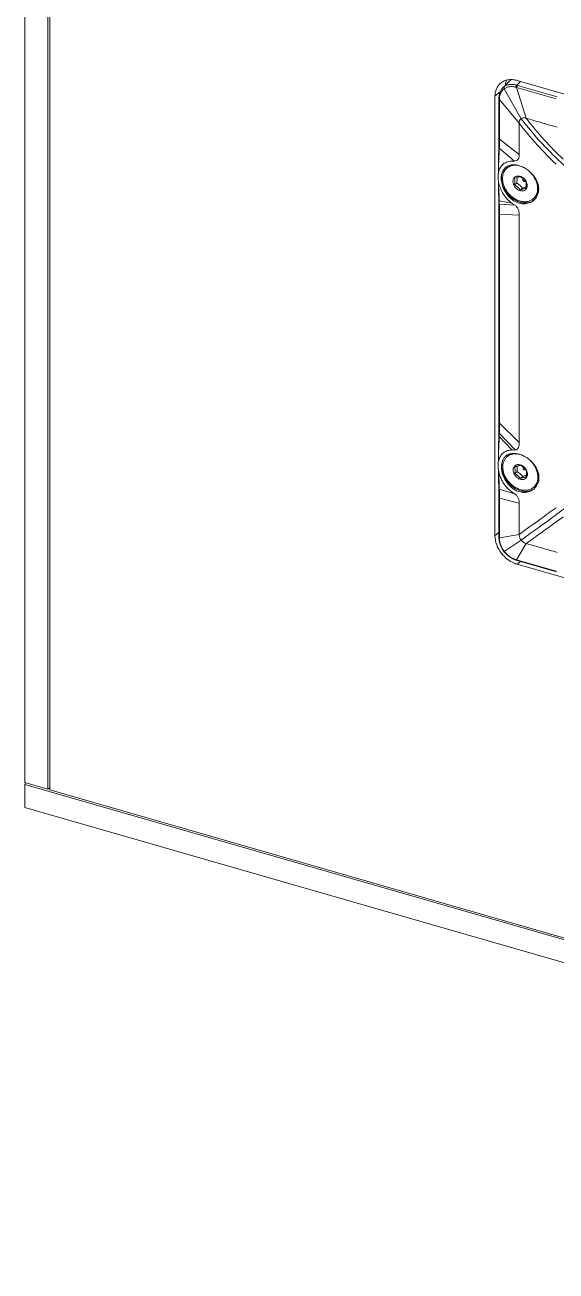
# Model space of a CAD drawing. Header units: millimetres. Extents: x 0 to 3564, y 0 to 2520.
# Drawn here: x 2317.6 to 2447.8, y 1577.5 to 1883.1 of the extents above; entities that cross this region are included whole.
import ezdxf

# ---------------------------------------------------------------- set-up
doc = ezdxf.new("R2010")
doc.units = ezdxf.units.MM
doc.layers.get('0').update_dxf_attribs({"lineweight": 13})

msp = doc.modelspace()

# ---------------------------------------------------------------- linework, layer by layer
for p, q in [((2317.61, 2121.64), (2317.61, 1697.29)), ((2323.24, 2120.01), (2323.24, 1695.66)), ((2323.67, 2119.89), (2323.67, 1695.54)), ((2436.7, 1869.7), (2434.7, 1867.66)), ((2435.07, 1867.98), (2434.7, 1867.67)), ((2437.91, 1867.85), (2438.09, 1867.8)), ((2438.09, 1867.8), (2440.43, 1860.25)), ((2438.09, 1867.8), (2447.79, 1865)), ((2438.14, 1868.36), (2439.07, 1869.25)), ((2438.31, 1868.31), (2438.14, 1868.36)), ((2591.05, 1825.38), (2438.21, 1869.5)), ((2438.31, 1868.31), (2448.01, 1865.51)), ((2432.79, 1865.64), (2434.12, 1866.79)), ((2432.79, 1865.64), (2432.79, 1757.84)), ((2433.74, 1865.16), (2433.74, 1864.98)), ((2433.74, 1864.98), (2433.74, 1855.28)), ((2433.88, 1864.8), (2433.88, 1864.99)), ((2438.7, 1859.02), (2433.88, 1864.8)), ((2433.88, 1864.8), (2433.88, 1855.11)), ((2439.2, 1860.1), (2435.08, 1867.48)), ((2433.85, 1852.94), (2437.58, 1849.72)), ((2433.88, 1855.11), (2438.71, 1851.38)), ((2433.62, 1847.06), (2433.6, 1846.63)), ((2433.63, 1847.23), (2433.62, 1847.06)), ((2433.63, 1847.08), (2433.62, 1846.63)), ((2433.63, 1847.34), (2433.63, 1847.23)), ((2433.64, 1844.84), (2433.65, 1844.51)), ((2438.13, 1844.34), (2437.58, 1843.87)), ((2438.99, 1842.65), (2439.53, 1843.12)), ((2433.72, 1840.15), (2433.73, 1839.46)), ((2433.83, 1840.16), (2433.83, 1839.99)), ((2433.83, 1840.16), (2433.83, 1839.99)), ((2433.74, 1837.69), (2433.74, 1785.62)), ((2433.83, 1839.99), (2433.84, 1839.72)), ((2433.83, 1839.99), (2433.84, 1839.72)), ((2433.83, 1839.99), (2436.93, 1839.41)), ((2433.85, 1839.36), (2433.85, 1839.19)), ((2433.85, 1839.19), (2437.71, 1838.9)), ((2433.88, 1837.47), (2433.88, 1836.89)), ((2433.88, 1836.72), (2433.88, 1785.45)), ((2438.69, 1836.46), (2433.88, 1836.72)), ((2438.69, 1836.46), (2438.69, 1780.73)), ((2438.69, 1780.73), (2433.88, 1785.45)), ((2433.73, 1783.03), (2433.72, 1782.32)), ((2433.73, 1783.77), (2433.73, 1783.03)), ((2433.83, 1782.17), (2433.84, 1782.44)), ((2433.83, 1782.17), (2436.93, 1778.87)), ((2433.84, 1782.44), (2433.85, 1782.71)), ((2433.85, 1782.97), (2437.71, 1778.87)), ((2433.62, 1776.55), (2433.63, 1776.87)), ((2433.62, 1776.17), (2433.63, 1776.63)), ((2433.63, 1776.76), (2433.63, 1776.87)), ((2438.19, 1773.56), (2437.64, 1773.09)), ((2440.45, 1773.9), (2440.25, 1774.15)), ((2439.05, 1771.87), (2439.59, 1772.34)), ((2433.74, 1767.23), (2433.74, 1767.24)), ((2433.74, 1767.24), (2433.74, 1757.53)), ((2433.85, 1769.22), (2433.84, 1769.39)), ((2433.85, 1769.22), (2433.85, 1769.39)), ((2433.85, 1769.22), (2437.58, 1768.14)), ((2433.88, 1767.06), (2433.88, 1767.24)), ((2433.88, 1767.06), (2438.71, 1765.8)), ((2433.88, 1757.36), (2433.88, 1767.06)), ((2432.79, 1757.84), (2433.74, 1758.66)), ((2438.7, 1758.16), (2433.88, 1757.36)), ((2433.88, 1757.36), (2433.88, 1757.3)), ((2433.88, 1757.3), (2433.88, 1757.24)), ((2433.88, 1757.24), (2433.88, 1757.18)), ((2439.2, 1756.79), (2435.08, 1754.01)), ((2438.09, 1751.93), (2440.43, 1755.93)), ((2437.91, 1751.99), (2438.04, 1751.95)), ((2438.04, 1751.95), (2438.09, 1751.93)), ((2438.09, 1751.93), (2447.79, 1749.14)), ((2438.1, 1751.87), (2438.09, 1751.93)), ((2438.19, 1751.78), (2447.89, 1748.98)), ((2438.21, 1750.85), (2439.01, 1751.54)), ((2438.21, 1750.85), (2591.05, 1706.73)), ((2323.24, 1695.66), (2317.61, 1697.29)), ((2317.71, 1697.26), (2317.61, 1696.85)), ((2317.61, 1696.85), (2711.65, 1583.1)), ((2317.61, 1691.22), (2317.61, 1696.85)), ((2323.24, 1695.66), (2323.67, 1696.04)), ((2705.59, 1585.29), (2323.67, 1695.54)), ((2317.61, 1691.22), (2711.65, 1577.47))]:
    msp.add_line(p, q)
for points in [[(2434.7, 1867.67), (2434.4, 1867.32), (2434, 1866.58), (2433.78, 1865.73), (2433.74, 1865.16)], [(2433.73, 1853.1), (2433.69, 1850.37), (2433.65, 1848.24), (2433.63, 1847.23)], [(2433.74, 1855.28), (2433.74, 1854.74), (2433.73, 1853.8), (2433.73, 1853.1)], [(2433.65, 1844.51), (2433.69, 1842.57), (2433.72, 1840.15)], [(2433.73, 1839.46), (2433.73, 1838.73), (2433.74, 1837.69)], [(2433.74, 1785.62), (2433.74, 1784.82), (2433.73, 1783.77)], [(2433.72, 1782.32), (2433.68, 1779.78), (2433.64, 1777.72), (2433.63, 1776.76)], [(2433.65, 1773.95), (2433.69, 1771.97), (2433.73, 1769.39)], [(2433.73, 1769.39), (2433.73, 1768.71), (2433.74, 1767.77), (2433.74, 1767.23)], [(2433.74, 1757.53), (2433.74, 1757.48), (2433.74, 1757.35)], [(2433.74, 1757.35), (2433.79, 1756.68), (2434.06, 1755.64), (2434.54, 1754.62), (2435, 1753.96)], [(2435, 1753.96), (2435.52, 1753.37), (2436.39, 1752.63), (2437.35, 1752.08), (2438.01, 1751.83)], [(2438.01, 1751.83), (2438.13, 1751.8), (2438.19, 1751.78)]]:
    msp.add_lwpolyline(points)
for centre, radius, start, end in [((2436.7, 1864.95), 4.77, 88.6789, 92.039), ((2437.9, 1864.91), 4.02, 176.7537, 178.9416), ((2436.6, 1865.34), 2.63, 125.4237, 128.4207), ((2387.71, 1854.34), 46.16, 358.2577, 358.4538), ((2437.03, 1846.2), 2.56, 123.0708, 130.8965), ((2437.52, 1845.88), 2.8, 128.8705, 130.8938), ((2436.79, 1842.38), 6.57, 43.7985, 47.295), ((2499.76, 1846.52), 66.14, 181.4705, 182.3048), ((2440.36, 1842.6), 2.8, 310.8941, 312.9155), ((2440.03, 1842.73), 3.44, 310.905, 315.8803), ((2329.72, 1836.56), 104.16, 1.5406, 1.74), ((2365.38, 1837.45), 68.5, 0.0169, 1.4581), ((2440.39, 1844.64), 5.18, 252.6135, 253.8952), ((2472.21, 1836.93), 38.33, 180.063, 180.3233), ((2379.14, 1784.38), 54.73, 358.527, 358.6959), ((2357.15, 1784.85), 76.73, 358.3965, 358.5947), ((2437.09, 1775.42), 2.56, 123.0713, 130.8965), ((2437.58, 1775.1), 2.8, 128.8705, 130.8938), ((2436.85, 1771.6), 6.57, 43.8011, 47.285), ((2439.46, 1775.04), 5.91, 176.2268, 180.5999), ((2438.11, 1772.68), 2.7, 37.8097, 46.2442), ((2441.33, 1775.47), 7.04, 217.8153, 220.2492), ((2441.18, 1775.34), 6.61, 217.8255, 219.8656), ((2374.55, 1767.5), 59.33, 0.2591, 1.6663), ((2331.13, 1767.19), 102.75, 0.0245, 0.3211), ((1961.81, 2425.49), 820.22, 306.16921, 306.33201), ((2440.04, 1757.13), 6.54, 248.7544, 250.3437), ((2439.94, 1756.84), 6.23, 250.3275, 253.877)]:
    msp.add_arc(centre, radius, start, end)
for points, knots in [([(2434.11, 1868.81), (2433.68, 1868.44), (2432.98, 1867.44), (2432.79, 1866.25), (2432.79, 1865.64)], [0, 0, 0, 0, 0.479942, 1, 1, 1, 1]), ([(2436.53, 1869.72), (2436.08, 1869.7), (2435.21, 1869.54), (2434.43, 1869.09), (2434.11, 1868.81)], [0, 0, 0, 0, 0.51264, 1, 1, 1, 1]), ([(2435.08, 1867.48), (2435.05, 1867.52), (2435.02, 1867.62), (2434.98, 1867.79), (2435.02, 1867.93), (2435.07, 1867.98)], [0, 0, 0, 0, 0.286701, 0.562618, 1, 1, 1, 1]), ([(2435.07, 1867.98), (2435.28, 1868.13), (2435.73, 1868.37), (2436.49, 1868.55), (2437.31, 1868.55), (2437.86, 1868.44), (2438.14, 1868.36)], [0, 0, 0, 0, 0.23367, 0.475706, 0.730535, 1, 1, 1, 1]), ([(2437.91, 1867.85), (2437.65, 1867.92), (2437.14, 1868.02), (2436.39, 1868), (2435.68, 1867.83), (2435.27, 1867.61), (2435.08, 1867.48)], [0, 0, 0, 0, 0.269359, 0.524247, 0.766281, 1, 1, 1, 1]), ([(2435.6, 1869.53), (2435.56, 1869.43), (2435.42, 1869.04), (2435.34, 1868.63), (2435.31, 1868.32)], [0, 0, 0, 0, 0.244062, 1, 1, 1, 1]), ([(2438.21, 1869.5), (2438.09, 1869.53), (2437.64, 1869.65), (2437.16, 1869.71), (2436.81, 1869.72)], [0, 0, 0, 0, 0.256592, 1, 1, 1, 1]), ([(2438.14, 1868.36), (2438.11, 1868.33), (2438.05, 1868.26), (2437.96, 1868.1), (2437.92, 1867.95), (2437.91, 1867.85)], [0, 0, 0, 0, 0.20802, 0.462096, 1, 1, 1, 1]), ([(2438.31, 1868.31), (2438.28, 1868.28), (2438.23, 1868.21), (2438.14, 1868.05), (2438.1, 1867.9), (2438.09, 1867.8)], [0, 0, 0, 0, 0.207097, 0.460812, 1, 1, 1, 1]), ([(2433.74, 1865.16), (2433.74, 1865.15), (2433.74, 1865.11), (2433.77, 1865.07), (2433.79, 1865.05)], [0, 0, 0, 0, 0.232022, 1, 1, 1, 1]), ([(2433.74, 1864.98), (2433.74, 1864.97), (2433.74, 1864.94), (2433.75, 1864.91), (2433.77, 1864.89)], [0, 0, 0, 0, 0.238397, 1, 1, 1, 1]), ([(2433.77, 1864.89), (2433.77, 1864.88), (2433.8, 1864.85), (2433.84, 1864.82), (2433.88, 1864.8)], [0, 0, 0, 0, 0.229844, 1, 1, 1, 1]), ([(2433.79, 1865.05), (2433.79, 1865.05), (2433.82, 1865.02), (2433.85, 1865), (2433.88, 1864.99)], [0, 0, 0, 0, 0.235427, 1, 1, 1, 1]), ([(2434.97, 1867.4), (2434.81, 1867.27), (2434.51, 1866.97), (2434.06, 1866.24), (2433.91, 1865.58), (2433.89, 1865.14)], [0, 0, 0, 0, 0.239006, 0.482876, 1, 1, 1, 1]), ([(2438.7, 1859.02), (2438.7, 1859.13), (2438.72, 1859.35), (2438.84, 1859.74), (2439.05, 1859.98), (2439.2, 1860.1)], [0, 0, 0, 0, 0.267948, 0.521896, 1, 1, 1, 1]), ([(2447.76, 1848.95), (2446.15, 1850.49), (2443.01, 1853.74), (2440.11, 1857.21), (2438.7, 1859.02)], [0, 0, 0, 0, 0.491084, 1, 1, 1, 1]), ([(2438.71, 1851.38), (2438.71, 1852.02), (2438.72, 1853.29), (2438.72, 1855.2), (2438.71, 1857.11), (2438.7, 1858.39), (2438.7, 1859.02)], [0, 0, 0, 0, 0.249397, 0.499091, 0.74958, 1, 1, 1, 1]), ([(2440.43, 1860.25), (2440.32, 1860.28), (2440.1, 1860.33), (2439.67, 1860.32), (2439.37, 1860.21), (2439.2, 1860.1)], [0, 0, 0, 0, 0.271127, 0.526979, 1, 1, 1, 1]), ([(2439.2, 1860.1), (2439.63, 1859.55), (2441.33, 1857.41), (2443.13, 1855.34), (2444.52, 1853.85)], [0, 0, 0, 0, 0.252349, 1, 1, 1, 1]), ([(2440.43, 1860.25), (2441.84, 1858.44), (2444.74, 1854.97), (2447.89, 1851.72), (2449.49, 1850.19)], [0, 0, 0, 0, 0.508915, 1, 1, 1, 1]), ([(2440.43, 1860.25), (2441.07, 1860.07), (2442.34, 1859.69), (2443.93, 1859.22), (2445.2, 1858.85), (2446.48, 1858.49), (2447.44, 1858.22), (2448.07, 1858.04)], [0, 0, 0, 0, 0.250147, 0.500321, 0.625322, 0.750213, 1, 1, 1, 1]), ([(2433.85, 1852.94), (2433.84, 1852.47), (2433.8, 1851.53), (2433.74, 1850.13), (2433.67, 1848.74), (2433.64, 1847.81), (2433.63, 1847.34)], [0, 0, 0, 0, 0.251866, 0.502482, 0.751229, 1, 1, 1, 1]), ([(2433.73, 1853.1), (2433.73, 1853.07), (2433.76, 1853), (2433.82, 1852.96), (2433.85, 1852.94)], [0, 0, 0, 0, 0.44514, 1, 1, 1, 1]), ([(2433.88, 1855.11), (2433.84, 1855.13), (2433.78, 1855.17), (2433.74, 1855.25), (2433.74, 1855.28)], [0, 0, 0, 0, 0.566158, 1, 1, 1, 1]), ([(2433.88, 1855.11), (2433.88, 1854.94), (2433.88, 1854.27), (2433.87, 1853.6), (2433.86, 1853.1)], [0, 0, 0, 0, 0.250408, 1, 1, 1, 1]), ([(2444.52, 1853.85), (2444.97, 1853.36), (2446.76, 1851.48), (2448.62, 1849.69), (2450.06, 1848.4)], [0, 0, 0, 0, 0.255441, 1, 1, 1, 1]), ([(2437.58, 1849.72), (2437.35, 1849.72), (2436.89, 1849.72), (2436.23, 1849.67), (2435.62, 1849.49), (2435.07, 1849.2), (2434.6, 1848.82), (2434.21, 1848.35), (2433.9, 1847.8), (2433.76, 1847.39), (2433.71, 1847.17)], [0, 0, 0, 0, 0.137234, 0.2684, 0.392069, 0.511041, 0.628281, 0.74691, 0.869989, 1, 1, 1, 1]), ([(2437.58, 1849.72), (2437.76, 1849.72), (2438.13, 1849.82), (2438.47, 1850.15), (2438.62, 1850.48), (2438.71, 1850.87), (2438.71, 1851.17), (2438.71, 1851.38)], [0, 0, 0, 0, 0.241641, 0.476969, 0.600149, 0.729195, 1, 1, 1, 1]), ([(2433.58, 1846.4), (2433.57, 1846.28), (2433.53, 1845.76), (2433.57, 1845.23), (2433.63, 1844.84)], [0, 0, 0, 0, 0.240078, 1, 1, 1, 1]), ([(2433.71, 1847.17), (2433.69, 1847.11), (2433.64, 1846.86), (2433.6, 1846.6), (2433.58, 1846.4)], [0, 0, 0, 0, 0.243972, 1, 1, 1, 1]), ([(2434.32, 1845.54), (2434.32, 1845.8), (2434.36, 1846.31), (2434.56, 1847.03), (2434.88, 1847.65), (2435.18, 1847.99), (2435.35, 1848.14)], [0, 0, 0, 0, 0.275076, 0.531112, 0.770516, 1, 1, 1, 1]), ([(2434.36, 1845.57), (2434.36, 1846.06), (2434.48, 1846.79), (2434.91, 1847.63), (2435.19, 1847.98), (2435.35, 1848.13)], [0, 0, 0, 0, 0.518194, 0.762177, 1, 1, 1, 1]), ([(2435.69, 1847.99), (2435.56, 1847.87), (2435.31, 1847.61), (2435.01, 1847.15), (2434.8, 1846.64), (2434.67, 1846.07), (2434.63, 1845.47), (2434.67, 1844.84), (2434.8, 1844.21), (2435.02, 1843.57), (2435.31, 1842.95), (2435.68, 1842.35), (2436.12, 1841.79), (2436.61, 1841.28), (2437.14, 1840.83), (2437.9, 1840.33), (2438.52, 1840.06), (2438.94, 1839.94)], [0, 0, 0, 0, 0.05183, 0.104458, 0.158586, 0.214743, 0.27325, 0.33421, 0.397528, 0.46294, 0.530041, 0.598325, 0.667217, 0.736111, 0.804398, 0.871501, 1, 1, 1, 1]), ([(2435.63, 1848.35), (2435.92, 1848.54), (2436.61, 1848.81), (2437.35, 1848.83), (2437.73, 1848.8)], [0, 0, 0, 0, 0.475679, 1, 1, 1, 1]), ([(2435.77, 1848.06), (2435.9, 1848.17), (2436.18, 1848.37), (2436.66, 1848.6), (2437.18, 1848.74), (2437.55, 1848.77), (2437.73, 1848.78)], [0, 0, 0, 0, 0.241798, 0.487111, 0.739051, 1, 1, 1, 1]), ([(2438.8, 1848.58), (2438.52, 1848.65), (2437.97, 1848.74), (2437.28, 1848.7), (2436.76, 1848.58), (2436.4, 1848.45), (2436.07, 1848.27), (2435.86, 1848.13), (2435.77, 1848.05)], [0, 0, 0, 0, 0.269323, 0.52351, 0.645844, 0.765553, 0.883334, 1, 1, 1, 1]), ([(2437.73, 1848.8), (2437.83, 1848.79), (2438.25, 1848.73), (2438.67, 1848.63), (2438.97, 1848.52)], [0, 0, 0, 0, 0.240695, 1, 1, 1, 1]), ([(2438.97, 1848.52), (2439.33, 1848.4), (2440.03, 1848.09), (2441.33, 1847.24), (2442.16, 1846.37), (2442.59, 1845.72)], [0, 0, 0, 0, 0.241954, 0.493909, 1, 1, 1, 1]), ([(2442.27, 1840.55), (2442.36, 1840.63), (2442.53, 1840.82), (2442.75, 1841.13), (2442.94, 1841.47), (2443.13, 1841.97), (2443.26, 1842.66), (2443.24, 1843.53), (2443.04, 1844.43), (2442.57, 1845.63), (2441.99, 1846.45), (2441.53, 1846.92)], [0, 0, 0, 0, 0.053073, 0.106664, 0.161149, 0.21685, 0.332663, 0.455429, 0.585063, 0.720474, 1, 1, 1, 1]), ([(2433.63, 1844.84), (2433.64, 1844.76), (2433.7, 1844.43), (2433.78, 1844.11), (2433.85, 1843.87)], [0, 0, 0, 0, 0.246008, 1, 1, 1, 1]), ([(2433.67, 1843.86), (2433.7, 1843.24), (2433.76, 1842.01), (2433.81, 1840.77), (2433.83, 1840.16)], [0, 0, 0, 0, 0.502517, 1, 1, 1, 1]), ([(2433.85, 1843.87), (2433.97, 1843.43), (2434.3, 1842.56), (2434.99, 1841.35), (2435.86, 1840.28), (2436.56, 1839.67), (2436.93, 1839.41)], [0, 0, 0, 0, 0.248406, 0.501467, 0.753404, 1, 1, 1, 1]), ([(2442.29, 1840.12), (2441.96, 1839.84), (2441.18, 1839.39), (2439.82, 1839.18), (2438.39, 1839.45), (2437.05, 1840.17), (2435.91, 1841.25), (2435.03, 1842.58), (2434.47, 1844.04), (2434.32, 1845.05), (2434.32, 1845.54)], [0, 0, 0, 0, 0.110023, 0.22398, 0.34442, 0.472246, 0.606119, 0.742404, 0.875682, 1, 1, 1, 1]), ([(2438.84, 1839.69), (2438.23, 1839.88), (2437.03, 1840.51), (2435.6, 1841.92), (2434.63, 1843.66), (2434.36, 1844.95), (2434.36, 1845.57)], [0, 0, 0, 0, 0.247006, 0.506498, 0.762373, 1, 1, 1, 1]), ([(2438.94, 1845.99), (2438.83, 1846.03), (2438.61, 1846.07), (2438.27, 1846.07), (2437.96, 1845.99), (2437.69, 1845.85), (2437.47, 1845.64), (2437.3, 1845.38), (2437.2, 1845.07), (2437.18, 1844.86), (2437.18, 1844.74)], [0, 0, 0, 0, 0.136999, 0.266428, 0.389247, 0.50766, 0.62481, 0.744133, 0.86857, 1, 1, 1, 1]), ([(2437.18, 1844.74), (2437.18, 1844.5), (2437.26, 1844.13), (2437.47, 1843.67), (2437.69, 1843.35), (2437.96, 1843.05), (2438.35, 1842.72), (2438.7, 1842.55), (2438.94, 1842.48)], [0, 0, 0, 0, 0.237649, 0.364578, 0.494405, 0.625031, 0.754273, 1, 1, 1, 1]), ([(2438.99, 1845.9), (2438.89, 1845.88), (2438.68, 1845.85), (2438.34, 1845.76), (2437.97, 1845.64), (2437.71, 1845.54), (2437.58, 1845.49)], [0, 0, 0, 0, 0.204428, 0.440769, 0.709115, 1, 1, 1, 1]), ([(2437.65, 1844.74), (2437.65, 1844.88), (2437.64, 1845.13), (2437.6, 1845.38), (2437.58, 1845.49)], [0, 0, 0, 0, 0.522764, 1, 1, 1, 1]), ([(2437.58, 1843.87), (2437.59, 1843.94), (2437.63, 1844.23), (2437.65, 1844.53), (2437.65, 1844.74)], [0, 0, 0, 0, 0.258902, 1, 1, 1, 1]), ([(2437.58, 1843.87), (2437.72, 1843.79), (2437.98, 1843.62), (2438.36, 1843.33), (2438.69, 1843.01), (2438.89, 1842.77), (2438.99, 1842.65)], [0, 0, 0, 0, 0.253794, 0.507257, 0.756779, 1, 1, 1, 1]), ([(2438.13, 1844.34), (2438.14, 1844.42), (2438.18, 1844.71), (2438.2, 1845), (2438.2, 1845.22)], [0, 0, 0, 0, 0.258895, 1, 1, 1, 1]), ([(2439.53, 1843.12), (2439.44, 1843.24), (2439.24, 1843.48), (2438.91, 1843.8), (2438.53, 1844.09), (2438.26, 1844.26), (2438.13, 1844.34)], [0, 0, 0, 0, 0.243221, 0.492743, 0.746206, 1, 1, 1, 1]), ([(2438.2, 1845.22), (2438.2, 1845.26), (2438.2, 1845.42), (2438.18, 1845.58), (2438.17, 1845.7)], [0, 0, 0, 0, 0.260939, 1, 1, 1, 1]), ([(2440.45, 1844.71), (2440.37, 1844.86), (2440.23, 1845.08), (2440, 1845.34), (2439.75, 1845.58), (2439.4, 1845.82), (2439.1, 1845.95), (2438.94, 1845.99)], [0, 0, 0, 0, 0.25442, 0.382873, 0.510825, 0.761319, 1, 1, 1, 1]), ([(2438.94, 1842.48), (2439.05, 1842.45), (2439.28, 1842.4), (2439.61, 1842.41), (2439.92, 1842.48), (2440.19, 1842.62), (2440.41, 1842.83), (2440.58, 1843.09), (2440.68, 1843.4), (2440.7, 1843.62), (2440.7, 1843.73)], [0, 0, 0, 0, 0.136999, 0.266428, 0.389247, 0.50766, 0.62481, 0.744133, 0.86857, 1, 1, 1, 1]), ([(2440.39, 1844.68), (2440.3, 1844.8), (2440.1, 1845.04), (2439.77, 1845.36), (2439.39, 1845.65), (2439.12, 1845.82), (2438.99, 1845.9)], [0, 0, 0, 0, 0.243221, 0.492743, 0.746206, 1, 1, 1, 1]), ([(2440.44, 1843.43), (2440.29, 1843.39), (2439.99, 1843.29), (2439.69, 1843.18), (2439.53, 1843.12)], [0, 0, 0, 0, 0.473379, 1, 1, 1, 1]), ([(2439.6, 1845.22), (2439.6, 1845.26), (2439.61, 1845.31), (2439.65, 1845.38), (2439.67, 1845.4), (2439.68, 1845.42)], [0, 0, 0, 0, 0.51828, 0.762133, 1, 1, 1, 1]), ([(2439.96, 1844.76), (2439.91, 1844.78), (2439.81, 1844.83), (2439.7, 1844.93), (2439.63, 1845.07), (2439.6, 1845.17), (2439.6, 1845.22)], [0, 0, 0, 0, 0.246106, 0.505616, 0.761983, 1, 1, 1, 1]), ([(2440.26, 1844.85), (2440.24, 1844.83), (2440.2, 1844.79), (2440.13, 1844.75), (2440.04, 1844.75), (2439.98, 1844.76), (2439.96, 1844.76)], [0, 0, 0, 0, 0.235089, 0.474254, 0.727492, 1, 1, 1, 1]), ([(2440.39, 1844.68), (2440.42, 1844.56), (2440.45, 1844.32), (2440.46, 1844.06), (2440.46, 1843.93)], [0, 0, 0, 0, 0.477241, 1, 1, 1, 1]), ([(2440.46, 1843.93), (2440.46, 1843.86), (2440.46, 1843.57), (2440.42, 1843.28), (2440.39, 1843.06)], [0, 0, 0, 0, 0.239408, 1, 1, 1, 1]), ([(2440.7, 1843.73), (2440.7, 1843.89), (2440.65, 1844.23), (2440.53, 1844.55), (2440.45, 1844.71)], [0, 0, 0, 0, 0.484404, 1, 1, 1, 1]), ([(2442.56, 1845.71), (2442.82, 1845.25), (2443.13, 1844.53), (2443.31, 1843.54), (2443.33, 1842.83), (2443.23, 1842.15), (2443.02, 1841.53), (2442.7, 1840.99), (2442.42, 1840.68), (2442.27, 1840.55)], [0, 0, 0, 0, 0.280162, 0.413358, 0.540717, 0.662147, 0.778227, 0.890222, 1, 1, 1, 1]), ([(2442.59, 1845.72), (2442.87, 1845.29), (2443.33, 1844.38), (2443.5, 1843.37), (2443.5, 1842.89)], [0, 0, 0, 0, 0.515644, 1, 1, 1, 1]), ([(2433.72, 1840.15), (2433.72, 1840.12), (2433.75, 1840.06), (2433.8, 1840.01), (2433.83, 1839.99)], [0, 0, 0, 0, 0.456768, 1, 1, 1, 1]), ([(2438.94, 1839.94), (2439.24, 1839.85), (2439.83, 1839.74), (2440.58, 1839.77), (2441.14, 1839.9), (2441.52, 1840.04), (2441.88, 1840.24), (2442.09, 1840.4), (2442.19, 1840.48)], [0, 0, 0, 0, 0.270674, 0.525062, 0.647129, 0.766407, 0.883714, 1, 1, 1, 1]), ([(2442.2, 1840.07), (2441.99, 1839.91), (2441.51, 1839.66), (2440.7, 1839.47), (2439.83, 1839.46), (2439.25, 1839.57), (2438.95, 1839.66)], [0, 0, 0, 0, 0.233266, 0.475151, 0.730225, 1, 1, 1, 1]), ([(2438.99, 1842.65), (2439.12, 1842.7), (2439.38, 1842.8), (2439.75, 1842.92), (2440.08, 1843), (2440.29, 1843.04), (2440.39, 1843.06)], [0, 0, 0, 0, 0.290885, 0.559231, 0.795572, 1, 1, 1, 1]), ([(2443.5, 1842.89), (2443.5, 1842.41), (2443.34, 1841.47), (2442.82, 1840.66), (2442.51, 1840.33)], [0, 0, 0, 0, 0.510078, 1, 1, 1, 1]), ([(2433.73, 1839.36), (2433.73, 1839.33), (2433.76, 1839.25), (2433.82, 1839.21), (2433.85, 1839.19)], [0, 0, 0, 0, 0.450482, 1, 1, 1, 1]), ([(2436.93, 1839.41), (2436.99, 1839.36), (2437.26, 1839.2), (2437.53, 1839.05), (2437.71, 1838.9)], [0, 0, 0, 0, 0.249275, 1, 1, 1, 1]), ([(2437.71, 1838.9), (2437.9, 1838.75), (2438.24, 1838.4), (2438.53, 1837.87), (2438.66, 1837.43), (2438.71, 1836.99), (2438.69, 1836.67), (2438.69, 1836.46)], [0, 0, 0, 0, 0.264583, 0.525547, 0.650095, 0.769743, 1, 1, 1, 1]), ([(2433.74, 1836.89), (2433.74, 1836.86), (2433.77, 1836.78), (2433.84, 1836.74), (2433.88, 1836.72)], [0, 0, 0, 0, 0.443142, 1, 1, 1, 1]), ([(2433.74, 1785.62), (2433.74, 1785.59), (2433.77, 1785.51), (2433.84, 1785.47), (2433.88, 1785.45)], [0, 0, 0, 0, 0.44312, 1, 1, 1, 1]), ([(2433.86, 1783.13), (2433.87, 1783.52), (2433.88, 1784.1), (2433.88, 1784.87), (2433.88, 1785.25), (2433.88, 1785.45)], [0, 0, 0, 0, 0.499957, 0.7501, 1, 1, 1, 1]), ([(2433.63, 1776.87), (2433.64, 1777.31), (2433.66, 1778.19), (2433.72, 1779.51), (2433.79, 1780.84), (2433.82, 1781.73), (2433.83, 1782.17)], [0, 0, 0, 0, 0.248935, 0.497762, 0.748254, 1, 1, 1, 1]), ([(2433.72, 1782.32), (2433.72, 1782.31), (2433.73, 1782.25), (2433.79, 1782.2), (2433.83, 1782.17)], [0, 0, 0, 0, 0.218537, 1, 1, 1, 1]), ([(2433.73, 1783.14), (2433.73, 1783.1), (2433.76, 1783.03), (2433.82, 1782.99), (2433.85, 1782.97)], [0, 0, 0, 0, 0.443746, 1, 1, 1, 1]), ([(2437.71, 1778.87), (2437.89, 1778.9), (2438.16, 1779.01), (2438.42, 1779.27), (2438.62, 1779.6), (2438.72, 1780.11), (2438.69, 1780.52), (2438.69, 1780.73)], [0, 0, 0, 0, 0.235344, 0.35248, 0.472562, 0.72795, 1, 1, 1, 1]), ([(2433.56, 1775.43), (2433.57, 1775.55), (2433.62, 1776.02), (2433.74, 1776.48), (2433.86, 1776.8)], [0, 0, 0, 0, 0.262385, 1, 1, 1, 1]), ([(2433.86, 1776.8), (2433.98, 1777.11), (2434.22, 1777.55), (2434.66, 1778.02), (2435.16, 1778.42), (2435.92, 1778.76), (2436.59, 1778.86), (2436.93, 1778.87)], [0, 0, 0, 0, 0.251233, 0.371976, 0.491854, 0.736676, 1, 1, 1, 1]), ([(2434.39, 1774.76), (2434.39, 1775.02), (2434.43, 1775.53), (2434.62, 1776.25), (2434.94, 1776.87), (2435.24, 1777.21), (2435.41, 1777.36)], [0, 0, 0, 0, 0.275076, 0.531112, 0.770516, 1, 1, 1, 1]), ([(2434.43, 1774.79), (2434.43, 1775.28), (2434.54, 1776.01), (2434.97, 1776.85), (2435.26, 1777.2), (2435.41, 1777.35)], [0, 0, 0, 0, 0.518194, 0.762177, 1, 1, 1, 1]), ([(2435.75, 1777.21), (2435.66, 1777.13), (2435.5, 1776.97), (2435.28, 1776.69), (2435.09, 1776.39), (2434.89, 1775.94), (2434.72, 1775.32), (2434.68, 1774.53), (2434.79, 1773.7), (2435.13, 1772.57), (2435.59, 1771.77), (2435.96, 1771.29)], [0, 0, 0, 0, 0.053773, 0.107908, 0.16275, 0.218603, 0.334139, 0.45602, 0.584552, 0.719139, 1, 1, 1, 1]), ([(2435.69, 1777.57), (2435.98, 1777.76), (2436.67, 1778.03), (2437.41, 1778.05), (2437.79, 1778.02)], [0, 0, 0, 0, 0.475673, 1, 1, 1, 1]), ([(2435.83, 1777.27), (2435.96, 1777.39), (2436.24, 1777.59), (2436.72, 1777.82), (2437.24, 1777.96), (2437.61, 1777.99), (2437.79, 1778)], [0, 0, 0, 0, 0.241796, 0.487106, 0.739047, 1, 1, 1, 1]), ([(2438.86, 1777.8), (2438.58, 1777.87), (2438.03, 1777.96), (2437.34, 1777.92), (2436.82, 1777.8), (2436.46, 1777.67), (2436.13, 1777.49), (2435.92, 1777.35), (2435.83, 1777.27)], [0, 0, 0, 0, 0.269325, 0.523513, 0.645846, 0.765554, 0.883335, 1, 1, 1, 1]), ([(2436.93, 1778.87), (2437, 1778.88), (2437.26, 1778.87), (2437.52, 1778.84), (2437.71, 1778.87)], [0, 0, 0, 0, 0.248857, 1, 1, 1, 1]), ([(2437.79, 1778.02), (2437.89, 1778.01), (2438.31, 1777.95), (2438.73, 1777.85), (2439.03, 1777.74)], [0, 0, 0, 0, 0.240699, 1, 1, 1, 1]), ([(2439.03, 1777.74), (2439.39, 1777.62), (2440.09, 1777.31), (2441.39, 1776.46), (2442.22, 1775.59), (2442.65, 1774.94)], [0, 0, 0, 0, 0.241954, 0.493908, 1, 1, 1, 1]), ([(2442.33, 1769.77), (2442.42, 1769.85), (2442.59, 1770.04), (2442.81, 1770.35), (2443, 1770.69), (2443.19, 1771.19), (2443.32, 1771.88), (2443.3, 1772.75), (2443.1, 1773.65), (2442.63, 1774.85), (2442.05, 1775.67), (2441.59, 1776.14)], [0, 0, 0, 0, 0.053073, 0.106663, 0.161148, 0.216849, 0.332662, 0.455429, 0.585064, 0.720474, 1, 1, 1, 1]), ([(2433.64, 1773.96), (2433.63, 1774.04), (2433.58, 1774.38), (2433.56, 1774.73), (2433.55, 1774.98)], [0, 0, 0, 0, 0.255601, 1, 1, 1, 1]), ([(2434.28, 1771.85), (2434.2, 1772.02), (2433.92, 1772.7), (2433.72, 1773.42), (2433.64, 1773.96)], [0, 0, 0, 0, 0.256406, 1, 1, 1, 1]), ([(2433.85, 1769.39), (2433.82, 1770.14), (2433.76, 1771.65), (2433.68, 1773.16), (2433.65, 1773.92)], [0, 0, 0, 0, 0.496846, 1, 1, 1, 1]), ([(2435.76, 1770.83), (2435.33, 1771.41), (2434.66, 1772.67), (2434.39, 1774.08), (2434.39, 1774.76)], [0, 0, 0, 0, 0.517765, 1, 1, 1, 1]), ([(2435.77, 1771.16), (2435.35, 1771.7), (2434.69, 1772.85), (2434.43, 1774.16), (2434.43, 1774.79)], [0, 0, 0, 0, 0.518564, 1, 1, 1, 1]), ([(2439, 1775.21), (2438.89, 1775.25), (2438.67, 1775.29), (2438.33, 1775.29), (2438.02, 1775.21), (2437.75, 1775.07), (2437.53, 1774.86), (2437.36, 1774.6), (2437.26, 1774.29), (2437.24, 1774.08), (2437.24, 1773.96)], [0, 0, 0, 0, 0.136999, 0.266428, 0.389247, 0.50766, 0.62481, 0.744133, 0.86857, 1, 1, 1, 1]), ([(2437.24, 1773.96), (2437.24, 1773.72), (2437.32, 1773.35), (2437.53, 1772.89), (2437.75, 1772.57), (2438.02, 1772.27), (2438.41, 1771.94), (2438.76, 1771.77), (2439, 1771.7)], [0, 0, 0, 0, 0.237649, 0.364578, 0.494405, 0.625031, 0.754273, 1, 1, 1, 1]), ([(2439.05, 1775.12), (2438.95, 1775.1), (2438.74, 1775.06), (2438.4, 1774.98), (2438.03, 1774.86), (2437.77, 1774.76), (2437.64, 1774.71)], [0, 0, 0, 0, 0.204428, 0.440769, 0.709115, 1, 1, 1, 1]), ([(2437.71, 1773.96), (2437.71, 1774.1), (2437.7, 1774.35), (2437.66, 1774.6), (2437.64, 1774.71)], [0, 0, 0, 0, 0.522764, 1, 1, 1, 1]), ([(2437.64, 1773.09), (2437.65, 1773.16), (2437.69, 1773.45), (2437.71, 1773.75), (2437.71, 1773.96)], [0, 0, 0, 0, 0.258902, 1, 1, 1, 1]), ([(2437.64, 1773.09), (2437.78, 1773.01), (2438.05, 1772.84), (2438.42, 1772.55), (2438.75, 1772.23), (2438.95, 1771.99), (2439.05, 1771.87)], [0, 0, 0, 0, 0.253794, 0.507257, 0.756779, 1, 1, 1, 1]), ([(2438.19, 1773.56), (2438.2, 1773.64), (2438.24, 1773.93), (2438.26, 1774.22), (2438.26, 1774.44)], [0, 0, 0, 0, 0.258895, 1, 1, 1, 1]), ([(2439.59, 1772.34), (2439.5, 1772.46), (2439.3, 1772.7), (2438.97, 1773.02), (2438.59, 1773.31), (2438.32, 1773.48), (2438.19, 1773.56)], [0, 0, 0, 0, 0.243221, 0.492743, 0.746206, 1, 1, 1, 1]), ([(2438.26, 1774.44), (2438.26, 1774.48), (2438.26, 1774.64), (2438.24, 1774.8), (2438.23, 1774.92)], [0, 0, 0, 0, 0.260939, 1, 1, 1, 1]), ([(2439.98, 1774.64), (2439.84, 1774.77), (2439.53, 1775.01), (2439.18, 1775.16), (2439, 1775.21)], [0, 0, 0, 0, 0.512801, 1, 1, 1, 1]), ([(2439, 1771.7), (2439.11, 1771.67), (2439.34, 1771.62), (2439.67, 1771.63), (2439.98, 1771.7), (2440.25, 1771.84), (2440.47, 1772.05), (2440.64, 1772.31), (2440.74, 1772.62), (2440.76, 1772.84), (2440.76, 1772.95)], [0, 0, 0, 0, 0.136999, 0.266428, 0.389247, 0.50766, 0.62481, 0.744133, 0.86857, 1, 1, 1, 1]), ([(2439.82, 1774.57), (2439.7, 1774.68), (2439.45, 1774.87), (2439.18, 1775.04), (2439.05, 1775.12)], [0, 0, 0, 0, 0.499673, 1, 1, 1, 1]), ([(2439.67, 1774.44), (2439.67, 1774.48), (2439.67, 1774.53), (2439.71, 1774.6), (2439.73, 1774.62), (2439.74, 1774.64)], [0, 0, 0, 0, 0.51828, 0.762133, 1, 1, 1, 1]), ([(2439.84, 1774.08), (2439.79, 1774.13), (2439.7, 1774.24), (2439.67, 1774.37), (2439.67, 1774.44)], [0, 0, 0, 0, 0.51821, 1, 1, 1, 1]), ([(2440.25, 1774.15), (2440.19, 1774.22), (2440.05, 1774.37), (2439.9, 1774.51), (2439.82, 1774.57)], [0, 0, 0, 0, 0.496058, 1, 1, 1, 1]), ([(2440.02, 1773.98), (2440, 1773.99), (2439.94, 1774.01), (2439.88, 1774.05), (2439.84, 1774.08)], [0, 0, 0, 0, 0.240702, 1, 1, 1, 1]), ([(2440.32, 1774.07), (2440.3, 1774.05), (2440.26, 1774.01), (2440.19, 1773.97), (2440.1, 1773.97), (2440.05, 1773.98), (2440.02, 1773.98)], [0, 0, 0, 0, 0.235089, 0.474254, 0.727492, 1, 1, 1, 1]), ([(2440.51, 1773.93), (2440.49, 1773.96), (2440.41, 1774.11), (2440.32, 1774.24), (2440.24, 1774.34)], [0, 0, 0, 0, 0.248018, 1, 1, 1, 1]), ([(2440.45, 1773.9), (2440.48, 1773.78), (2440.51, 1773.53), (2440.53, 1773.28), (2440.53, 1773.15)], [0, 0, 0, 0, 0.477241, 1, 1, 1, 1]), ([(2440.53, 1773.15), (2440.53, 1773.08), (2440.52, 1772.79), (2440.48, 1772.5), (2440.45, 1772.28)], [0, 0, 0, 0, 0.239408, 1, 1, 1, 1]), ([(2440.76, 1772.95), (2440.76, 1773.11), (2440.71, 1773.45), (2440.59, 1773.77), (2440.51, 1773.93)], [0, 0, 0, 0, 0.484404, 1, 1, 1, 1]), ([(2442.62, 1774.93), (2442.88, 1774.47), (2443.19, 1773.75), (2443.37, 1772.76), (2443.39, 1772.05), (2443.29, 1771.37), (2443.08, 1770.75), (2442.76, 1770.21), (2442.48, 1769.9), (2442.33, 1769.77)], [0, 0, 0, 0, 0.280163, 0.413358, 0.540717, 0.662148, 0.778227, 0.890223, 1, 1, 1, 1]), ([(2442.65, 1774.94), (2442.93, 1774.51), (2443.39, 1773.6), (2443.57, 1772.59), (2443.57, 1772.11)], [0, 0, 0, 0, 0.515644, 1, 1, 1, 1]), ([(2437.58, 1768.14), (2437.24, 1768.36), (2436.71, 1768.69), (2436.09, 1769.24), (2435.5, 1769.85), (2434.86, 1770.71), (2434.45, 1771.46), (2434.28, 1771.85)], [0, 0, 0, 0, 0.243473, 0.367225, 0.492775, 0.746306, 1, 1, 1, 1]), ([(2442.57, 1769.55), (2442.13, 1769.16), (2441.65, 1768.84), (2440.83, 1768.54), (2439.93, 1768.44), (2438.68, 1768.59), (2437.14, 1769.3), (2436.17, 1770.27), (2435.76, 1770.83)], [0, 0, 0, 0, 0.112671, 0.227265, 0.345146, 0.467385, 0.725466, 1, 1, 1, 1]), ([(2438.9, 1768.91), (2438.35, 1769.09), (2437.25, 1769.64), (2436.36, 1770.46), (2435.96, 1770.93)], [0, 0, 0, 0, 0.487564, 1, 1, 1, 1]), ([(2436.11, 1771.11), (2436.3, 1770.88), (2436.73, 1770.44), (2437.65, 1769.71), (2438.45, 1769.32), (2439, 1769.16)], [0, 0, 0, 0, 0.258644, 0.513992, 1, 1, 1, 1]), ([(2439, 1769.16), (2439.3, 1769.07), (2439.89, 1768.96), (2440.64, 1768.99), (2441.2, 1769.12), (2441.58, 1769.26), (2441.94, 1769.46), (2442.15, 1769.62), (2442.33, 1769.77)], [0, 0, 0, 0, 0.270674, 0.525062, 0.647129, 0.766407, 0.883714, 1, 1, 1, 1]), ([(2439.05, 1771.87), (2439.18, 1771.92), (2439.44, 1772.02), (2439.81, 1772.14), (2440.14, 1772.22), (2440.35, 1772.26), (2440.45, 1772.28)], [0, 0, 0, 0, 0.290885, 0.559231, 0.795572, 1, 1, 1, 1]), ([(2440.5, 1772.65), (2440.35, 1772.61), (2440.05, 1772.51), (2439.75, 1772.4), (2439.59, 1772.34)], [0, 0, 0, 0, 0.473379, 1, 1, 1, 1]), ([(2443.57, 1772.11), (2443.57, 1771.63), (2443.4, 1770.69), (2442.88, 1769.88), (2442.57, 1769.55)], [0, 0, 0, 0, 0.510078, 1, 1, 1, 1]), ([(2433.73, 1769.39), (2433.73, 1769.36), (2433.76, 1769.29), (2433.82, 1769.24), (2433.85, 1769.22)], [0, 0, 0, 0, 0.453174, 1, 1, 1, 1]), ([(2433.88, 1767.06), (2433.84, 1767.08), (2433.78, 1767.12), (2433.74, 1767.2), (2433.74, 1767.23)], [0, 0, 0, 0, 0.565827, 1, 1, 1, 1]), ([(2437.58, 1768.14), (2437.78, 1768.01), (2438.13, 1767.69), (2438.46, 1767.19), (2438.62, 1766.76), (2438.71, 1766.33), (2438.71, 1766.01), (2438.71, 1765.8)], [0, 0, 0, 0, 0.259847, 0.521235, 0.647416, 0.768855, 1, 1, 1, 1]), ([(2442.26, 1769.29), (2442.05, 1769.13), (2441.57, 1768.88), (2440.76, 1768.69), (2439.89, 1768.68), (2439.31, 1768.79), (2439.02, 1768.88)], [0, 0, 0, 0, 0.233265, 0.47515, 0.730225, 1, 1, 1, 1]), ([(2438.71, 1765.8), (2438.71, 1765.16), (2438.72, 1763.89), (2438.72, 1761.98), (2438.71, 1760.07), (2438.7, 1758.8), (2438.7, 1758.16)], [0, 0, 0, 0, 0.2506, 0.500905, 0.75042, 1, 1, 1, 1]), ([(2444.52, 1760.62), (2444.98, 1760.95), (2446.83, 1762.3), (2448.67, 1763.65), (2450.06, 1764.68)], [0, 0, 0, 0, 0.246328, 1, 1, 1, 1]), ([(2445.88, 1763.35), (2445.26, 1762.9), (2442.88, 1761.16), (2440.48, 1759.43), (2438.7, 1758.16)], [0, 0, 0, 0, 0.258366, 1, 1, 1, 1]), ([(2439.2, 1756.79), (2439.63, 1757.1), (2441.41, 1758.37), (2443.18, 1759.64), (2444.52, 1760.62)], [0, 0, 0, 0, 0.241921, 1, 1, 1, 1]), ([(2440.43, 1755.93), (2441.16, 1756.45), (2444.19, 1758.62), (2447.21, 1760.81), (2449.49, 1762.49)], [0, 0, 0, 0, 0.239344, 1, 1, 1, 1]), ([(2432.79, 1757.84), (2432.79, 1757.09), (2433.11, 1755.52), (2433.91, 1754.14), (2434.41, 1753.5)], [0, 0, 0, 0, 0.481408, 1, 1, 1, 1]), ([(2433.74, 1757.53), (2433.74, 1757.52), (2433.74, 1757.48), (2433.77, 1757.44), (2433.79, 1757.42)], [0, 0, 0, 0, 0.232108, 1, 1, 1, 1]), ([(2438.7, 1758.16), (2438.7, 1758.04), (2438.72, 1757.81), (2438.82, 1757.45), (2438.98, 1757.11), (2439.13, 1756.89), (2439.2, 1756.79)], [0, 0, 0, 0, 0.235042, 0.481405, 0.738179, 1, 1, 1, 1]), ([(2433.74, 1757.35), (2433.74, 1757.32), (2433.77, 1757.24), (2433.84, 1757.2), (2433.88, 1757.18)], [0, 0, 0, 0, 0.446083, 1, 1, 1, 1]), ([(2433.79, 1757.42), (2433.79, 1757.42), (2433.82, 1757.39), (2433.85, 1757.37), (2433.88, 1757.36)], [0, 0, 0, 0, 0.23601, 1, 1, 1, 1]), ([(2435.08, 1754.01), (2434.72, 1754.47), (2434.14, 1755.48), (2433.89, 1756.63), (2433.88, 1757.18)], [0, 0, 0, 0, 0.518131, 1, 1, 1, 1]), ([(2439.97, 1756.13), (2439.9, 1756.17), (2439.61, 1756.35), (2439.36, 1756.59), (2439.2, 1756.79)], [0, 0, 0, 0, 0.245714, 1, 1, 1, 1]), ([(2440.43, 1755.93), (2440.39, 1755.94), (2440.23, 1756), (2440.08, 1756.06), (2439.97, 1756.13)], [0, 0, 0, 0, 0.245255, 1, 1, 1, 1]), ([(2440.43, 1755.93), (2441.07, 1755.75), (2442.34, 1755.39), (2444.25, 1754.85), (2446.16, 1754.3), (2447.43, 1753.92), (2448.07, 1753.74)], [0, 0, 0, 0, 0.249629, 0.499201, 0.74947, 1, 1, 1, 1]), ([(2434.41, 1753.5), (2434.63, 1753.23), (2435.54, 1752.2), (2436.72, 1751.41), (2437.67, 1751.04)], [0, 0, 0, 0, 0.257003, 1, 1, 1, 1]), ([(2435.08, 1754.01), (2435.07, 1754), (2435.05, 1753.99), (2435.02, 1753.97), (2435.01, 1753.96), (2435, 1753.96), (2435, 1753.96)], [0, 0, 0, 0, 0.404001, 0.715618, 0.918384, 1, 1, 1, 1]), ([(2437.91, 1751.99), (2437.36, 1752.16), (2436.3, 1752.7), (2435.45, 1753.53), (2435.08, 1754.01)], [0, 0, 0, 0, 0.487203, 1, 1, 1, 1]), ([(2437.96, 1751.87), (2437.95, 1751.88), (2437.93, 1751.91), (2437.91, 1751.96), (2437.91, 1751.99)], [0, 0, 0, 0, 0.224188, 1, 1, 1, 1]), ([(2438.01, 1751.83), (2437.99, 1751.84), (2437.97, 1751.85), (2437.96, 1751.87), (2437.96, 1751.87)], [0, 0, 0, 0, 0.7322, 1, 1, 1, 1]), ([(2438.19, 1751.78), (2438.18, 1751.78), (2438.14, 1751.8), (2438.12, 1751.84), (2438.1, 1751.87)], [0, 0, 0, 0, 0.222739, 1, 1, 1, 1])]:
    msp.add_open_spline(points, degree=3, knots=knots)

doc.saveas('drawing.dxf')
